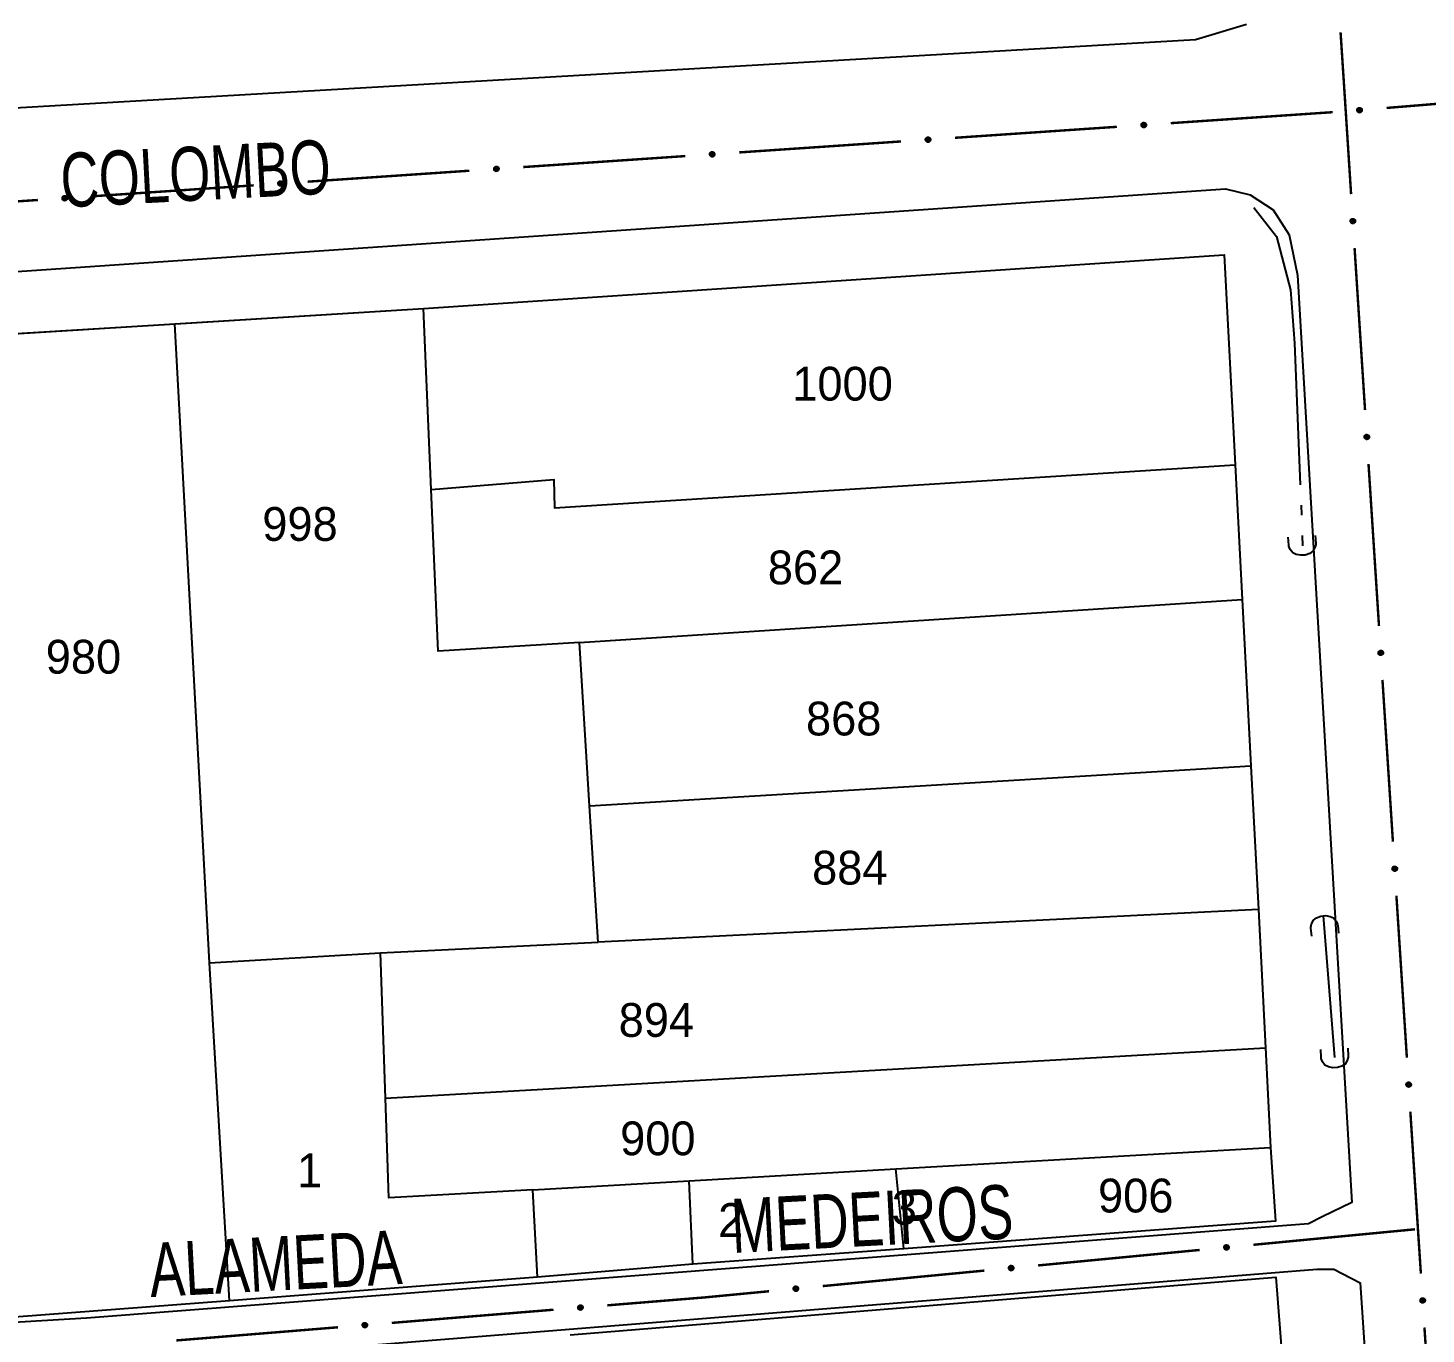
# Model space of a CAD drawing. Extents: x 201053 to 202535, y 4855063 to 4857394.
# Drawn here: x 202207 to 202310.5, y 4856424.2 to 4856520.8 of the extents above; entities that cross this region are included whole.
import ezdxf
from ezdxf.enums import TextEntityAlignment as Align

# ---------------------------------------------------------------- set-up
doc = ezdxf.new("R2010")
doc.units = 0
doc.header["$LTSCALE"] = 1.5
doc.header["$MEASUREMENT"] = 0
doc.linetypes.add('TRACO_05', pattern=[11, 7, -1, 0.5, -1, 0.5, -1])
for name, color, linetype in [('CD_MALHA_LOTES', 7, 'CONTINUOUS'), ('HD-VALAS-DRENOS', 170, 'CONTINUOUS'), ('RU-QUADRA', 210, 'CONTINUOUS'), ('SV-BUEIRO-VALA', 7, 'CONTINUOUS'), ('SV-EIXO-RUA-PAV', 20, 'CONTINUOUS'), ('SV-RUA-PAVIM', 7, 'CONTINUOUS'), ('SV-TXT-RUA-PAV', 7, 'CONTINUOUS'), ('Th_NmrPort', 7, 'CONTINUOUS')]:
    doc.layers.add(name, color=color, linetype=linetype)
doc.styles.add('ARIAL', font='ARIAL.SHX')

# ---------------------------------------------------------------- blocks, each defined once
blk = doc.blocks.new('COD120', base_point=(202246.23, 4857300.32))
at = {"layer": 'SV-BUEIRO-VALA'}
blk.add_lwpolyline([(202245.23, 4857298.92), (202245.23, 4857299.503333), (202245.23, 4857299.590833), (202245.313333, 4857299.824167), (202245.48, 4857300.086667), (202245.73, 4857300.2325), (202246.063333, 4857300.32), (202246.396667, 4857300.32), (202246.73, 4857300.2325), (202246.98, 4857300.086667), (202247.146667, 4857299.824167), (202247.23, 4857299.590833), (202247.23, 4857299.503333), (202247.23, 4857298.92)], dxfattribs=at)

msp = doc.modelspace()

# ---------------------------------------------------------------- linework, layer by layer
at = {"layer": 'CD_MALHA_LOTES', "linetype": 'Continuous', "flags": 128}
for points in [[(202236.32, 4856500.06), (202295.54, 4856504.03), (202296.35, 4856488.5)], [(202217.91, 4856498.93), (202236.32, 4856500.06)], [(202236.88, 4856486.66), (202236.32, 4856500.06)], [(202195.63, 4856497.55), (202217.91, 4856498.93)], [(202220.48, 4856451.67), (202217.91, 4856498.93)], [(202236.88, 4856486.66), (202245.94, 4856487.4), (202246, 4856485.31), (202296.35, 4856488.5)], [(202296.35, 4856488.5), (202296.87, 4856478.53)], [(202247.85, 4856475.34), (202237.39, 4856474.72), (202236.88, 4856486.66)], [(202247.85, 4856475.34), (202296.87, 4856478.53)], [(202296.87, 4856478.53), (202297.51, 4856466.22)], [(202248.59, 4856463.28), (202247.85, 4856475.34)], [(202248.59, 4856463.28), (202297.51, 4856466.22)], [(202297.51, 4856466.22), (202298.07, 4856455.61)], [(202249.22, 4856453.19), (202248.59, 4856463.28)], [(202298.07, 4856455.61), (202249.22, 4856453.19)], [(202298.07, 4856455.61), (202298.59, 4856445.37)], [(202233.13, 4856452.39), (202249.22, 4856453.19)], [(202220.48, 4856451.67), (202233.13, 4856452.39)], [(202233.5, 4856441.66), (202233.13, 4856452.39)], [(202221.95, 4856426.65), (202220.48, 4856451.67)], [(202233.5, 4856441.66), (202298.59, 4856445.37)], [(202298.59, 4856445.37), (202298.97, 4856437.99)], [(202244.4, 4856434.88), (202233.75, 4856434.28), (202233.5, 4856441.66)], [(202271.25, 4856436.41), (202298.97, 4856437.99)], [(202298.97, 4856437.99), (202299.33, 4856432.55), (202271.83, 4856430.51)], [(202255.97, 4856435.54), (202271.25, 4856436.41)], [(202271.83, 4856430.51), (202271.25, 4856436.41)], [(202244.4, 4856434.88), (202255.97, 4856435.54)], [(202256.24, 4856429.38), (202255.97, 4856435.54)], [(202244.75, 4856428.42), (202244.4, 4856434.88)], [(202271.83, 4856430.51), (202256.24, 4856429.38)], [(202256.24, 4856429.38), (202244.75, 4856428.42)], [(202244.75, 4856428.42), (202221.95, 4856426.65)], [(202247.17, 4856424.14), (202299.35, 4856428.42), (202300.7, 4856411.31)], [(202221.95, 4856426.65), (202200.19, 4856425.01)]]:
    msp.add_lwpolyline(points, dxfattribs=at)
at = {"layer": 'HD-VALAS-DRENOS', "linetype": 'TRACO_05'}
for points in [[(202297.72, 4856507.53, 10.24), (202299.42, 4856505.39, 10.24), (202300.45, 4856501.44, 10.24), (202300.74, 4856497.5, 10.24), (202301.37, 4856481.81, 10.87)], [(202302.86, 4856455.13, 10.87), (202303.75, 4856443.9, 10.87)]]:
    msp.add_polyline3d(points, dxfattribs=at)
at = {"layer": 'RU-QUADRA', "linetype": 'Continuous', "flags": 128}
for points in [[(202196.87, 4856497.63), (202219.16, 4856499), (202236.32, 4856500.06), (202295.54, 4856504.03), (202296.35, 4856488.5), (202296.87, 4856478.53), (202297.51, 4856466.22), (202298.07, 4856455.61), (202298.59, 4856445.37), (202298.97, 4856437.99), (202299.33, 4856432.55), (202271.83, 4856430.51), (202256.24, 4856429.38), (202244.75, 4856428.42), (202221.95, 4856426.65), (202200.19, 4856425.01)], [(202247.17, 4856424.14), (202299.35, 4856428.42), (202300.7, 4856411.31)]]:
    msp.add_lwpolyline(points, dxfattribs=at)
at = {"layer": 'SV-EIXO-RUA-PAV', "const_width": 0.18}
for points in [[(202304.147165, 4856520.485937), (202304.473902, 4856515.496624)], [(202304.473902, 4856515.496624), (202304.53, 4856514.64)], [(202307.548501, 4856514.887066), (202318.511838, 4856515.784422)], [(202291.588311, 4856513.762499), (202303.560821, 4856514.574287)], [(202304.53, 4856514.64), (202304.925883, 4856508.511232)], [(202275.624964, 4856512.680114), (202287.597474, 4856513.491902)], [(202259.661617, 4856511.59773), (202271.634127, 4856512.409518)], [(202243.69827, 4856510.515345), (202255.67078, 4856511.327134)], [(202227.734923, 4856509.432961), (202239.707433, 4856510.244749)], [(202211.771576, 4856508.350577), (202223.744087, 4856509.162365)], [(202195.808229, 4856507.268192), (202207.78074, 4856508.079981)], [(202305.183722, 4856504.51955), (202305.95724, 4856492.544507)], [(202306.215079, 4856488.552826), (202306.988597, 4856476.577782)], [(202307.246437, 4856472.586101), (202308.019955, 4856460.611057)], [(202308.277794, 4856456.619376), (202309.051312, 4856444.644332)], [(202309.309151, 4856440.652651), (202309.82483, 4856432.669289)], [(202309.82483, 4856432.669289), (202309.87, 4856431.97)], [(202297.701705, 4856430.803431), (202309.646937, 4856431.948616)], [(202309.87, 4856431.97), (202310.088049, 4856428.677959)], [(202281.77473, 4856429.276517), (202293.719962, 4856430.421702)], [(202265.847755, 4856427.749603), (202277.792987, 4856428.894788)], [(202257.09, 4856426.91), (202261.866012, 4856427.367875)], [(202233.964444, 4856425.027004), (202245.924861, 4856426.00088)], [(202249.911666, 4856426.325506), (202256.888576, 4856426.8936)], [(202256.888576, 4856426.8936), (202257.09, 4856426.91)], [(202218.017222, 4856423.728502), (202229.977639, 4856424.702378)], [(202310.35241, 4856424.686705), (202311.145495, 4856412.712941)]]:
    msp.add_lwpolyline(points, dxfattribs=at)
at = {"layer": 'SV-EIXO-RUA-PAV'}
for points in [[(202305.402986, 4856514.821903), (202305.434101, 4856514.859637), (202305.468559, 4856514.885705), (202305.503557, 4856514.899175), (202305.537587, 4856514.903014), (202305.572844, 4856514.90302), (202305.608392, 4856514.895184), (202305.64592, 4856514.877747), (202305.683991, 4856514.8468), (202305.708375, 4856514.809746), (202305.723417, 4856514.776141), (202305.729463, 4856514.740886), (202305.728895, 4856514.706636), (202305.719534, 4856514.66998), (202305.701493, 4856514.632122), (202305.669447, 4856514.594593), (202305.63549, 4856514.569268), (202305.601296, 4856514.557128), (202305.565816, 4856514.551274), (202305.529821, 4856514.551699), (202305.494971, 4856514.559593), (202305.456887, 4856514.577827), (202305.420264, 4856514.609946), (202305.394619, 4856514.643526), (202305.382003, 4856514.67754), (202305.377026, 4856514.712601), (202305.37659, 4856514.747963), (202305.382979, 4856514.784025), (202305.402986, 4856514.821903)], [(202289.442094, 4856513.727309), (202289.473734, 4856513.764605), (202289.508553, 4856513.790189), (202289.543735, 4856513.803169), (202289.577816, 4856513.806532), (202289.613069, 4856513.806046), (202289.648504, 4856513.797714), (202289.685785, 4856513.779755), (202289.72342, 4856513.748278), (202289.747284, 4856513.710887), (202289.761855, 4856513.677075), (202289.767408, 4856513.64174), (202289.766362, 4856513.607501), (202289.75649, 4856513.570979), (202289.737921, 4856513.533377), (202289.705355, 4856513.496299), (202289.671047, 4856513.471451), (202289.636687, 4856513.45979), (202289.601128, 4856513.454432), (202289.565143, 4856513.45536), (202289.530407, 4856513.463739), (202289.492581, 4856513.482504), (202289.456411, 4856513.515131), (202289.431237, 4856513.549066), (202289.419097, 4856513.583253), (202289.41461, 4856513.61838), (202289.414668, 4856513.653745), (202289.42156, 4856513.689714), (202289.442094, 4856513.727309)], [(202273.478747, 4856512.644925), (202273.510387, 4856512.68222), (202273.545206, 4856512.707805), (202273.580388, 4856512.720784), (202273.614469, 4856512.724148), (202273.649723, 4856512.723661), (202273.685157, 4856512.715329), (202273.722438, 4856512.69737), (202273.760073, 4856512.665894), (202273.783937, 4856512.628503), (202273.798508, 4856512.594691), (202273.804061, 4856512.559356), (202273.803015, 4856512.525117), (202273.793143, 4856512.488595), (202273.774574, 4856512.450993), (202273.742008, 4856512.413915), (202273.7077, 4856512.389067), (202273.673341, 4856512.377406), (202273.637782, 4856512.372048), (202273.601796, 4856512.372976), (202273.56706, 4856512.381355), (202273.529234, 4856512.400119), (202273.493064, 4856512.432747), (202273.46789, 4856512.466682), (202273.45575, 4856512.500869), (202273.451263, 4856512.535996), (202273.451321, 4856512.571361), (202273.458214, 4856512.607329), (202273.478747, 4856512.644925)], [(202257.5154, 4856511.56254), (202257.54704, 4856511.599836), (202257.581859, 4856511.62542), (202257.617041, 4856511.6384), (202257.651122, 4856511.641763), (202257.686376, 4856511.641277), (202257.72181, 4856511.632945), (202257.759091, 4856511.614986), (202257.796726, 4856511.58351), (202257.820591, 4856511.546118), (202257.835161, 4856511.512307), (202257.840714, 4856511.476971), (202257.839668, 4856511.442732), (202257.829796, 4856511.406211), (202257.811227, 4856511.368608), (202257.778661, 4856511.33153), (202257.744353, 4856511.306683), (202257.709994, 4856511.295021), (202257.674435, 4856511.289664), (202257.638449, 4856511.290591), (202257.603713, 4856511.298971), (202257.565887, 4856511.317735), (202257.529717, 4856511.350363), (202257.504544, 4856511.384298), (202257.492403, 4856511.418485), (202257.487916, 4856511.453611), (202257.487974, 4856511.488976), (202257.494867, 4856511.524945), (202257.5154, 4856511.56254)], [(202241.552054, 4856510.480156), (202241.583693, 4856510.517452), (202241.618512, 4856510.543036), (202241.653695, 4856510.556016), (202241.687775, 4856510.559379), (202241.723029, 4856510.558893), (202241.758464, 4856510.550561), (202241.795744, 4856510.532601), (202241.833379, 4856510.501125), (202241.857244, 4856510.463734), (202241.871814, 4856510.429922), (202241.877367, 4856510.394587), (202241.876321, 4856510.360348), (202241.866449, 4856510.323826), (202241.847881, 4856510.286224), (202241.815314, 4856510.249146), (202241.781007, 4856510.224298), (202241.746647, 4856510.212637), (202241.711088, 4856510.207279), (202241.675103, 4856510.208207), (202241.640366, 4856510.216586), (202241.60254, 4856510.23535), (202241.56637, 4856510.267978), (202241.541197, 4856510.301913), (202241.529056, 4856510.3361), (202241.52457, 4856510.371227), (202241.524627, 4856510.406592), (202241.53152, 4856510.442561), (202241.552054, 4856510.480156)], [(202225.588707, 4856509.397772), (202225.620346, 4856509.435067), (202225.655165, 4856509.460651), (202225.690348, 4856509.473631), (202225.724428, 4856509.476994), (202225.759682, 4856509.476508), (202225.795117, 4856509.468176), (202225.832397, 4856509.450217), (202225.870033, 4856509.418741), (202225.893897, 4856509.38135), (202225.908467, 4856509.347538), (202225.914021, 4856509.312203), (202225.912974, 4856509.277964), (202225.903102, 4856509.241442), (202225.884534, 4856509.20384), (202225.851967, 4856509.166762), (202225.81766, 4856509.141914), (202225.7833, 4856509.130253), (202225.747741, 4856509.124895), (202225.711756, 4856509.125823), (202225.677019, 4856509.134202), (202225.639193, 4856509.152966), (202225.603023, 4856509.185594), (202225.57785, 4856509.219529), (202225.565709, 4856509.253716), (202225.561223, 4856509.288843), (202225.56128, 4856509.324208), (202225.568173, 4856509.360176), (202225.588707, 4856509.397772)], [(202209.62536, 4856508.315387), (202209.656999, 4856508.352683), (202209.691818, 4856508.378267), (202209.727001, 4856508.391247), (202209.761081, 4856508.39461), (202209.796335, 4856508.394124), (202209.83177, 4856508.385792), (202209.86905, 4856508.367833), (202209.906686, 4856508.336357), (202209.93055, 4856508.298965), (202209.945121, 4856508.265154), (202209.950674, 4856508.229818), (202209.949628, 4856508.195579), (202209.939756, 4856508.159058), (202209.921187, 4856508.121455), (202209.88862, 4856508.084377), (202209.854313, 4856508.05953), (202209.819953, 4856508.047868), (202209.784394, 4856508.042511), (202209.748409, 4856508.043438), (202209.713672, 4856508.051818), (202209.675846, 4856508.070582), (202209.639676, 4856508.10321), (202209.614503, 4856508.137144), (202209.602362, 4856508.171331), (202209.597876, 4856508.206458), (202209.597933, 4856508.241823), (202209.604826, 4856508.277792), (202209.62536, 4856508.315387)], [(202305.155392, 4856506.665868), (202305.192587, 4856506.63411), (202305.21806, 4856506.599209), (202305.230927, 4856506.563986), (202305.234181, 4856506.529894), (202305.233582, 4856506.494642), (202305.225137, 4856506.459234), (202305.207059, 4856506.422012), (202305.175463, 4856506.384477), (202305.137995, 4856506.360732), (202305.104137, 4856506.34627), (202305.068784, 4856506.34083), (202305.034548, 4856506.341985), (202304.998059, 4856506.351974), (202304.960516, 4856506.370663), (202304.923542, 4856506.403347), (202304.898804, 4856506.437734), (202304.887253, 4856506.472131), (202304.882009, 4856506.507707), (202304.883052, 4856506.543689), (202304.891542, 4856506.578399), (202304.910427, 4856506.616165), (202304.94317, 4856506.65223), (202304.977185, 4856506.677295), (202305.011411, 4856506.689326), (202305.046552, 4856506.693701), (202305.081916, 4856506.69353), (202305.117863, 4856506.686522), (202305.155392, 4856506.665868)], [(202306.18675, 4856490.699144), (202306.223944, 4856490.667385), (202306.249417, 4856490.632485), (202306.262284, 4856490.597261), (202306.265538, 4856490.56317), (202306.264939, 4856490.527918), (202306.256494, 4856490.49251), (202306.238416, 4856490.455287), (202306.20682, 4856490.417752), (202306.169353, 4856490.394008), (202306.135494, 4856490.379545), (202306.100141, 4856490.374105), (202306.065906, 4856490.37526), (202306.029416, 4856490.385249), (202305.991873, 4856490.403938), (202305.9549, 4856490.436623), (202305.930162, 4856490.47101), (202305.91861, 4856490.505407), (202305.913366, 4856490.540982), (202305.914409, 4856490.576965), (202305.922899, 4856490.611674), (202305.941784, 4856490.64944), (202305.974527, 4856490.685505), (202306.008543, 4856490.71057), (202306.042768, 4856490.722601), (202306.077909, 4856490.726976), (202306.113274, 4856490.726805), (202306.14922, 4856490.719797), (202306.18675, 4856490.699144)], [(202307.218107, 4856474.732419), (202307.255302, 4856474.70066), (202307.280774, 4856474.66576), (202307.293641, 4856474.630536), (202307.296896, 4856474.596445), (202307.296297, 4856474.561193), (202307.287852, 4856474.525785), (202307.269773, 4856474.488562), (202307.238177, 4856474.451027), (202307.20071, 4856474.427283), (202307.166852, 4856474.41282), (202307.131499, 4856474.40738), (202307.097263, 4856474.408536), (202307.060773, 4856474.418524), (202307.023231, 4856474.437213), (202306.986257, 4856474.469898), (202306.961519, 4856474.504285), (202306.949968, 4856474.538682), (202306.944723, 4856474.574258), (202306.945766, 4856474.61024), (202306.954257, 4856474.644949), (202306.973141, 4856474.682715), (202307.005885, 4856474.718781), (202307.0399, 4856474.743845), (202307.074125, 4856474.755877), (202307.109267, 4856474.760251), (202307.144631, 4856474.76008), (202307.180578, 4856474.753073), (202307.218107, 4856474.732419)], [(202308.249464, 4856458.765694), (202308.286659, 4856458.733935), (202308.312131, 4856458.699035), (202308.324999, 4856458.663811), (202308.328253, 4856458.62972), (202308.327654, 4856458.594468), (202308.319209, 4856458.55906), (202308.301131, 4856458.521837), (202308.269535, 4856458.484302), (202308.232067, 4856458.460558), (202308.198209, 4856458.446095), (202308.162856, 4856458.440655), (202308.12862, 4856458.441811), (202308.092131, 4856458.451799), (202308.054588, 4856458.470488), (202308.017614, 4856458.503173), (202307.992876, 4856458.53756), (202307.981325, 4856458.571957), (202307.976081, 4856458.607533), (202307.977124, 4856458.643515), (202307.985614, 4856458.678224), (202308.004499, 4856458.71599), (202308.037242, 4856458.752056), (202308.071257, 4856458.777121), (202308.105483, 4856458.789152), (202308.140624, 4856458.793526), (202308.175988, 4856458.793355), (202308.211935, 4856458.786348), (202308.249464, 4856458.765694)], [(202309.280822, 4856442.798969), (202309.318016, 4856442.767211), (202309.343489, 4856442.73231), (202309.356356, 4856442.697086), (202309.35961, 4856442.662995), (202309.359011, 4856442.627743), (202309.350566, 4856442.592335), (202309.332488, 4856442.555112), (202309.300892, 4856442.517578), (202309.263424, 4856442.493833), (202309.229566, 4856442.479371), (202309.194213, 4856442.47393), (202309.159978, 4856442.475086), (202309.123488, 4856442.485075), (202309.085945, 4856442.503763), (202309.048972, 4856442.536448), (202309.024234, 4856442.570835), (202309.012682, 4856442.605232), (202309.007438, 4856442.640808), (202309.008481, 4856442.67679), (202309.016971, 4856442.711499), (202309.035856, 4856442.749265), (202309.068599, 4856442.785331), (202309.102614, 4856442.810396), (202309.13684, 4856442.822427), (202309.171981, 4856442.826801), (202309.207346, 4856442.82663), (202309.243292, 4856442.819623), (202309.280822, 4856442.798969)], [(202295.557304, 4856430.708433), (202295.587891, 4856430.746596), (202295.621984, 4856430.773141), (202295.656791, 4856430.787096), (202295.690764, 4856430.791408), (202295.726018, 4856430.791905), (202295.761671, 4856430.784564), (202295.799437, 4856430.76765), (202295.837936, 4856430.737236), (202295.862833, 4856430.700524), (202295.87834, 4856430.667132), (202295.884876, 4856430.631965), (202295.884785, 4856430.59771), (202295.875935, 4856430.560927), (202295.858421, 4856430.522822), (202295.826901, 4856430.484851), (202295.793299, 4856430.459056), (202295.759278, 4856430.446442), (202295.723882, 4856430.440095), (202295.687885, 4856430.440019), (202295.652928, 4856430.447427), (202295.614594, 4856430.46513), (202295.577528, 4856430.496737), (202295.551419, 4856430.529957), (202295.53833, 4856430.563792), (202295.532866, 4856430.59878), (202295.531938, 4856430.634133), (202295.537826, 4856430.67028), (202295.557304, 4856430.708433)], [(202279.630328, 4856429.181519), (202279.660916, 4856429.219682), (202279.695008, 4856429.246227), (202279.729816, 4856429.260182), (202279.763789, 4856429.264494), (202279.799043, 4856429.264991), (202279.834696, 4856429.25765), (202279.872462, 4856429.240737), (202279.910961, 4856429.210322), (202279.935858, 4856429.17361), (202279.951365, 4856429.140218), (202279.957901, 4856429.105051), (202279.95781, 4856429.070796), (202279.948959, 4856429.034013), (202279.931446, 4856428.995908), (202279.899926, 4856428.957937), (202279.866324, 4856428.932142), (202279.832303, 4856428.919528), (202279.796907, 4856428.913181), (202279.76091, 4856428.913106), (202279.725953, 4856428.920513), (202279.687619, 4856428.938216), (202279.650553, 4856428.969823), (202279.624444, 4856429.003043), (202279.611355, 4856429.036878), (202279.605891, 4856429.071866), (202279.604963, 4856429.107219), (202279.610851, 4856429.143366), (202279.630328, 4856429.181519)], [(202263.703353, 4856427.654605), (202263.733941, 4856427.692768), (202263.768033, 4856427.719313), (202263.80284, 4856427.733269), (202263.836814, 4856427.73758), (202263.872068, 4856427.738077), (202263.907721, 4856427.730736), (202263.945487, 4856427.713823), (202263.983986, 4856427.683408), (202264.008883, 4856427.646696), (202264.02439, 4856427.613304), (202264.030926, 4856427.578137), (202264.030835, 4856427.543882), (202264.021984, 4856427.5071), (202264.004471, 4856427.468994), (202263.972951, 4856427.431023), (202263.939349, 4856427.405229), (202263.905328, 4856427.392614), (202263.869932, 4856427.386267), (202263.833935, 4856427.386192), (202263.798978, 4856427.3936), (202263.760644, 4856427.411302), (202263.723578, 4856427.442909), (202263.697469, 4856427.476129), (202263.68438, 4856427.509964), (202263.678916, 4856427.544953), (202263.677988, 4856427.580305), (202263.683876, 4856427.616452), (202263.703353, 4856427.654605)], [(202247.766123, 4856426.26125), (202247.797255, 4856426.298971), (202247.831724, 4856426.325024), (202247.866727, 4856426.338479), (202247.900759, 4856426.342304), (202247.936016, 4856426.342295), (202247.971561, 4856426.334444), (202248.009081, 4856426.316991), (202248.047139, 4856426.286028), (202248.071508, 4856426.248963), (202248.086535, 4856426.215352), (202248.092566, 4856426.180095), (202248.091984, 4856426.145845), (202248.082608, 4856426.109193), (202248.06455, 4856426.071343), (202248.032489, 4856426.033827), (202247.998521, 4856426.008517), (202247.964322, 4856425.996391), (202247.928839, 4856425.990552), (202247.892844, 4856425.990993), (202247.857998, 4856425.998901), (202247.819921, 4856426.017151), (202247.783312, 4856426.049286), (202247.757682, 4856426.082876), (202247.745079, 4856426.116896), (202247.740117, 4856426.151959), (202247.739696, 4856426.187321), (202247.746101, 4856426.22338), (202247.766123, 4856426.26125)], [(202310.320574, 4856426.832974), (202310.35782, 4856426.801276), (202310.38335, 4856426.766417), (202310.396275, 4856426.731214), (202310.399584, 4856426.697129), (202310.399043, 4856426.661876), (202310.390656, 4856426.626454), (202310.372638, 4856426.589202), (202310.341104, 4856426.551615), (202310.303675, 4856426.52781), (202310.269841, 4856426.513292), (202310.234497, 4856426.507794), (202310.200259, 4856426.508893), (202310.163753, 4856426.518822), (202310.12618, 4856426.53745), (202310.089153, 4856426.570074), (202310.064359, 4856426.604421), (202310.052751, 4856426.638799), (202310.047449, 4856426.674366), (202310.048433, 4856426.71035), (202310.056867, 4856426.745073), (202310.07569, 4856426.78287), (202310.108374, 4856426.818989), (202310.142348, 4856426.844109), (202310.176554, 4856426.856196), (202310.211688, 4856426.860628), (202310.247053, 4856426.860515), (202310.283011, 4856426.853566), (202310.320574, 4856426.832974)], [(202231.818901, 4856424.962748), (202231.850033, 4856425.000469), (202231.884502, 4856425.026522), (202231.919505, 4856425.039977), (202231.953537, 4856425.043802), (202231.988794, 4856425.043793), (202232.024339, 4856425.035942), (202232.061859, 4856425.018489), (202232.099917, 4856424.987526), (202232.124286, 4856424.950461), (202232.139313, 4856424.91685), (202232.145344, 4856424.881593), (202232.144762, 4856424.847343), (202232.135385, 4856424.810691), (202232.117328, 4856424.772841), (202232.085267, 4856424.735325), (202232.051299, 4856424.710015), (202232.0171, 4856424.697889), (202231.981617, 4856424.69205), (202231.945622, 4856424.692491), (202231.910775, 4856424.700399), (202231.872699, 4856424.718649), (202231.83609, 4856424.750784), (202231.810459, 4856424.784374), (202231.797857, 4856424.818394), (202231.792895, 4856424.853457), (202231.792474, 4856424.888819), (202231.798878, 4856424.924878), (202231.818901, 4856424.962748)]]:
    msp.add_lwpolyline(points, close=True, dxfattribs=at)
for points in [[(202305.37659, 4856514.747963), (202305.708375, 4856514.809746)], [(202305.377026, 4856514.712601), (202305.723417, 4856514.776141)], [(202305.380493, 4856514.731683), (202305.710793, 4856514.794314)], [(202305.382003, 4856514.67754), (202305.729463, 4856514.740886)], [(202305.382139, 4856514.694852), (202305.724901, 4856514.755766)], [(202305.382979, 4856514.784025), (202305.683991, 4856514.8468)], [(202305.38451, 4856514.766239), (202305.691579, 4856514.828338)], [(202305.391833, 4856514.66005), (202305.726212, 4856514.723015)], [(202305.393967, 4856514.80124), (202305.661596, 4856514.860111)], [(202305.394619, 4856514.643526), (202305.728895, 4856514.706636)], [(202305.402986, 4856514.821903), (202305.64592, 4856514.877747)], [(202305.409687, 4856514.625915), (202305.719587, 4856514.686877)], [(202305.420264, 4856514.609946), (202305.719534, 4856514.66998)], [(202305.42077, 4856514.841768), (202305.61982, 4856514.885442)], [(202305.434101, 4856514.859637), (202305.608392, 4856514.895184)], [(202305.442278, 4856514.595724), (202305.707521, 4856514.650293)], [(202305.45368, 4856514.874582), (202305.581876, 4856514.897397)], [(202305.456887, 4856514.577827), (202305.701493, 4856514.632122)], [(202305.468559, 4856514.885705), (202305.572844, 4856514.90302)], [(202305.481223, 4856514.57153), (202305.677776, 4856514.612262)], [(202305.494971, 4856514.559593), (202305.669447, 4856514.594593)], [(202305.51667, 4856514.556634), (202305.646114, 4856514.58092)], [(202305.529821, 4856514.551699), (202305.63549, 4856514.569268)], [(202289.41461, 4856513.61838), (202289.761855, 4856513.677075)], [(202289.414668, 4856513.653745), (202289.747284, 4856513.710887)], [(202289.418344, 4856513.637412), (202289.749486, 4856513.695424)], [(202289.419097, 4856513.583253), (202289.767408, 4856513.64174)], [(202289.419475, 4856513.600562), (202289.763054, 4856513.656682)], [(202289.42156, 4856513.689714), (202289.72342, 4856513.748278)], [(202289.422843, 4856513.671908), (202289.730749, 4856513.729712)], [(202289.428682, 4856513.565627), (202289.763908, 4856513.623916)], [(202289.431237, 4856513.549066), (202289.766362, 4856513.607501)], [(202289.432788, 4856513.706774), (202289.701213, 4856513.761901)], [(202289.442094, 4856513.727309), (202289.685785, 4856513.779755)], [(202289.446057, 4856513.531246), (202289.756778, 4856513.587874)], [(202289.456411, 4856513.515131), (202289.75649, 4856513.570979)], [(202289.460154, 4856513.746924), (202289.659794, 4856513.787814)], [(202289.473734, 4856513.764605), (202289.648504, 4856513.797714)], [(202289.478223, 4856513.500604), (202289.744203, 4856513.551462)], [(202289.492581, 4856513.482504), (202289.737921, 4856513.533377)], [(202289.493519, 4856513.779275), (202289.622021, 4856513.800297)], [(202289.508553, 4856513.790189), (202289.613069, 4856513.806046)], [(202289.516827, 4856513.475868), (202289.713929, 4856513.51385)], [(202289.530407, 4856513.463739), (202289.705355, 4856513.496299)], [(202289.552062, 4856513.460477), (202289.681833, 4856513.482953)], [(202289.565143, 4856513.45536), (202289.671047, 4856513.471451)], [(202273.451263, 4856512.535996), (202273.798508, 4856512.594691)], [(202273.451321, 4856512.571361), (202273.783937, 4856512.628503)], [(202273.454997, 4856512.555028), (202273.786139, 4856512.61304)], [(202273.45575, 4856512.500869), (202273.804061, 4856512.559356)], [(202273.456128, 4856512.518178), (202273.799707, 4856512.574297)], [(202273.458214, 4856512.607329), (202273.760073, 4856512.665894)], [(202273.459496, 4856512.589524), (202273.767402, 4856512.647328)], [(202273.465335, 4856512.483243), (202273.800561, 4856512.541532)], [(202273.46789, 4856512.466682), (202273.803015, 4856512.525117)], [(202273.469441, 4856512.62439), (202273.737867, 4856512.679517)], [(202273.478747, 4856512.644925), (202273.722438, 4856512.69737)], [(202273.48271, 4856512.448862), (202273.793431, 4856512.505489)], [(202273.493064, 4856512.432747), (202273.793143, 4856512.488595)], [(202273.496807, 4856512.66454), (202273.696448, 4856512.705429)], [(202273.510387, 4856512.68222), (202273.685157, 4856512.715329)], [(202273.514876, 4856512.418219), (202273.780856, 4856512.469077)], [(202273.529234, 4856512.400119), (202273.774574, 4856512.450993)], [(202273.530173, 4856512.69689), (202273.658674, 4856512.717912)], [(202273.545206, 4856512.707805), (202273.649723, 4856512.723661)], [(202273.55348, 4856512.393484), (202273.750583, 4856512.431466)], [(202273.56706, 4856512.381355), (202273.742008, 4856512.413915)], [(202273.588715, 4856512.378093), (202273.718486, 4856512.400569)], [(202273.601796, 4856512.372976), (202273.7077, 4856512.389067)], [(202257.487916, 4856511.453611), (202257.835161, 4856511.512307)], [(202257.487974, 4856511.488976), (202257.820591, 4856511.546118)], [(202257.49165, 4856511.472643), (202257.822792, 4856511.530655)], [(202257.492403, 4856511.418485), (202257.840714, 4856511.476971)], [(202257.492781, 4856511.435793), (202257.83636, 4856511.491913)], [(202257.494867, 4856511.524945), (202257.796726, 4856511.58351)], [(202257.496149, 4856511.50714), (202257.804055, 4856511.564944)], [(202257.501988, 4856511.400858), (202257.837214, 4856511.459147)], [(202257.504544, 4856511.384298), (202257.839668, 4856511.442732)], [(202257.506094, 4856511.542005), (202257.77452, 4856511.597132)], [(202257.5154, 4856511.56254), (202257.759091, 4856511.614986)], [(202257.519363, 4856511.366478), (202257.830084, 4856511.423105)], [(202257.529717, 4856511.350363), (202257.829796, 4856511.406211)], [(202257.53346, 4856511.582155), (202257.733101, 4856511.623045)], [(202257.54704, 4856511.599836), (202257.72181, 4856511.632945)], [(202257.551529, 4856511.335835), (202257.817509, 4856511.386693)], [(202257.565887, 4856511.317735), (202257.811227, 4856511.368608)], [(202257.566826, 4856511.614506), (202257.695328, 4856511.635528)], [(202257.581859, 4856511.62542), (202257.686376, 4856511.641277)], [(202257.590133, 4856511.311099), (202257.787236, 4856511.349081)], [(202257.603713, 4856511.298971), (202257.778661, 4856511.33153)], [(202257.625368, 4856511.295709), (202257.755139, 4856511.318184)], [(202257.638449, 4856511.290591), (202257.744353, 4856511.306683)], [(202241.52457, 4856510.371227), (202241.871814, 4856510.429922)], [(202241.524627, 4856510.406592), (202241.857244, 4856510.463734)], [(202241.528303, 4856510.390259), (202241.859445, 4856510.448271)], [(202241.529056, 4856510.3361), (202241.877367, 4856510.394587)], [(202241.529434, 4856510.353409), (202241.873013, 4856510.409529)], [(202241.53152, 4856510.442561), (202241.833379, 4856510.501125)], [(202241.532802, 4856510.424755), (202241.840708, 4856510.482559)], [(202241.538641, 4856510.318474), (202241.873867, 4856510.376763)], [(202241.541197, 4856510.301913), (202241.876321, 4856510.360348)], [(202241.542747, 4856510.459621), (202241.811173, 4856510.514748)], [(202241.552054, 4856510.480156), (202241.795744, 4856510.532601)], [(202241.556016, 4856510.284093), (202241.866738, 4856510.34072)], [(202241.56637, 4856510.267978), (202241.866449, 4856510.323826)], [(202241.570113, 4856510.499771), (202241.769754, 4856510.540661)], [(202241.583693, 4856510.517452), (202241.758464, 4856510.550561)], [(202241.588183, 4856510.25345), (202241.854162, 4856510.304309)], [(202241.60254, 4856510.23535), (202241.847881, 4856510.286224)], [(202241.603479, 4856510.532122), (202241.731981, 4856510.553144)], [(202241.618512, 4856510.543036), (202241.723029, 4856510.558893)], [(202241.626786, 4856510.228715), (202241.823889, 4856510.266697)], [(202241.640366, 4856510.216586), (202241.815314, 4856510.249146)], [(202241.662021, 4856510.213324), (202241.791792, 4856510.2358)], [(202241.675103, 4856510.208207), (202241.781007, 4856510.224298)], [(202225.561223, 4856509.288843), (202225.908467, 4856509.347538)], [(202225.56128, 4856509.324208), (202225.893897, 4856509.38135)], [(202225.564956, 4856509.307875), (202225.896098, 4856509.365886)], [(202225.565709, 4856509.253716), (202225.914021, 4856509.312203)], [(202225.566087, 4856509.271024), (202225.909666, 4856509.327144)], [(202225.568173, 4856509.360176), (202225.870033, 4856509.418741)], [(202225.569455, 4856509.342371), (202225.877361, 4856509.400175)], [(202225.575294, 4856509.23609), (202225.91052, 4856509.294379)], [(202225.57785, 4856509.219529), (202225.912974, 4856509.277964)], [(202225.5794, 4856509.377237), (202225.847826, 4856509.432364)], [(202225.588707, 4856509.397772), (202225.832397, 4856509.450217)], [(202225.592669, 4856509.201709), (202225.903391, 4856509.258336)], [(202225.603023, 4856509.185594), (202225.903102, 4856509.241442)], [(202225.606766, 4856509.417387), (202225.806407, 4856509.458276)], [(202225.620346, 4856509.435067), (202225.795117, 4856509.468176)], [(202225.624836, 4856509.171066), (202225.890815, 4856509.221924)], [(202225.639193, 4856509.152966), (202225.884534, 4856509.20384)], [(202225.640132, 4856509.449737), (202225.768634, 4856509.470759)], [(202225.655165, 4856509.460651), (202225.759682, 4856509.476508)], [(202225.663439, 4856509.14633), (202225.860542, 4856509.184313)], [(202225.677019, 4856509.134202), (202225.851967, 4856509.166762)], [(202225.698674, 4856509.13094), (202225.828445, 4856509.153416)], [(202225.711756, 4856509.125823), (202225.81766, 4856509.141914)], [(202209.597876, 4856508.206458), (202209.945121, 4856508.265154)], [(202209.597933, 4856508.241823), (202209.93055, 4856508.298965)], [(202209.601609, 4856508.22549), (202209.932751, 4856508.283502)], [(202209.602362, 4856508.171331), (202209.950674, 4856508.229818)], [(202209.60274, 4856508.18864), (202209.946319, 4856508.24476)], [(202209.604826, 4856508.277792), (202209.906686, 4856508.336357)], [(202209.606109, 4856508.259987), (202209.914015, 4856508.317791)], [(202209.611947, 4856508.153705), (202209.947174, 4856508.211994)], [(202209.614503, 4856508.137144), (202209.949628, 4856508.195579)], [(202209.616053, 4856508.294852), (202209.884479, 4856508.349979)], [(202209.62536, 4856508.315387), (202209.86905, 4856508.367833)], [(202209.629323, 4856508.119324), (202209.940044, 4856508.175952)], [(202209.639676, 4856508.10321), (202209.939756, 4856508.159058)], [(202209.643419, 4856508.335002), (202209.84306, 4856508.375892)], [(202209.656999, 4856508.352683), (202209.83177, 4856508.385792)], [(202209.661489, 4856508.088682), (202209.927468, 4856508.13954)], [(202209.675846, 4856508.070582), (202209.921187, 4856508.121455)], [(202209.676785, 4856508.367353), (202209.805287, 4856508.388375)], [(202209.691818, 4856508.378267), (202209.796335, 4856508.394124)], [(202209.700093, 4856508.063946), (202209.897195, 4856508.101928)], [(202209.713672, 4856508.051818), (202209.88862, 4856508.084377)], [(202209.735328, 4856508.048556), (202209.865098, 4856508.071031)], [(202209.748409, 4856508.043438), (202209.854313, 4856508.05953)], [(202304.977185, 4856506.677295), (202305.034548, 4856506.341985)], [(202304.993754, 4856506.679798), (202305.050971, 4856506.344387)], [(202305.011411, 4856506.689326), (202305.068784, 4856506.34083)], [(202305.028718, 4856506.688893), (202305.08374, 4856506.345136)], [(202305.046552, 4856506.693701), (202305.104137, 4856506.34627)], [(202305.065572, 4856506.689906), (202305.122525, 4856506.35858)], [(202305.081916, 4856506.69353), (202305.137995, 4856506.360732)], [(202305.100054, 4856506.685297), (202305.156873, 4856506.377207)], [(202305.117863, 4856506.686522), (202305.175463, 4856506.384477)], [(202304.883052, 4856506.543689), (202304.898804, 4856506.437734)], [(202304.888211, 4856506.556754), (202304.910271, 4856506.426912)], [(202304.891542, 4856506.578399), (202304.923542, 4856506.403347)], [(202304.903714, 4856506.59194), (202304.941066, 4856506.394717)], [(202304.910427, 4856506.616165), (202304.960516, 4856506.370663)], [(202304.928573, 4856506.630464), (202304.97858, 4856506.364323)], [(202304.94317, 4856506.65223), (202304.998059, 4856506.351974)], [(202304.959318, 4856506.662532), (202305.014952, 4856506.351632)], [(202305.134887, 4856506.67524), (202305.189156, 4856506.40664)], [(202305.155392, 4856506.665868), (202305.207059, 4856506.422012)], [(202305.174949, 4856506.647746), (202305.215201, 4856506.447976)], [(202305.192587, 4856506.63411), (202305.225137, 4856506.459234)], [(202305.207193, 4856506.614277), (202305.227805, 4856506.485709)], [(202305.21806, 4856506.599209), (202305.233582, 4856506.494642)], [(202305.914409, 4856490.576965), (202305.930162, 4856490.47101)], [(202305.919568, 4856490.590029), (202305.941629, 4856490.460187)], [(202305.922899, 4856490.611674), (202305.9549, 4856490.436623)], [(202305.935071, 4856490.625215), (202305.972423, 4856490.427992)], [(202305.941784, 4856490.64944), (202305.991873, 4856490.403938)], [(202305.95993, 4856490.663739), (202306.009938, 4856490.397599)], [(202305.974527, 4856490.685505), (202306.029416, 4856490.385249)], [(202305.990675, 4856490.695808), (202306.046309, 4856490.384907)], [(202306.008543, 4856490.71057), (202306.065906, 4856490.37526)], [(202306.025112, 4856490.713073), (202306.082329, 4856490.377662)], [(202306.042768, 4856490.722601), (202306.100141, 4856490.374105)], [(202306.060076, 4856490.722168), (202306.115097, 4856490.378411)], [(202306.077909, 4856490.726976), (202306.135494, 4856490.379545)], [(202306.096929, 4856490.723181), (202306.153882, 4856490.391856)], [(202306.113274, 4856490.726805), (202306.169353, 4856490.394008)], [(202306.131411, 4856490.718572), (202306.188231, 4856490.410483)], [(202306.14922, 4856490.719797), (202306.20682, 4856490.417752)], [(202306.166245, 4856490.708516), (202306.220514, 4856490.439915)], [(202306.18675, 4856490.699144), (202306.238416, 4856490.455287)], [(202306.206307, 4856490.681021), (202306.246558, 4856490.481251)], [(202306.223944, 4856490.667385), (202306.256494, 4856490.49251)], [(202306.238551, 4856490.647553), (202306.259162, 4856490.518984)], [(202306.249417, 4856490.632485), (202306.264939, 4856490.527918)], [(202306.950925, 4856474.623304), (202306.972986, 4856474.493462)], [(202306.954257, 4856474.644949), (202306.986257, 4856474.469898)], [(202306.966428, 4856474.65849), (202307.00378, 4856474.461267)], [(202306.973141, 4856474.682715), (202307.023231, 4856474.437213)], [(202306.991287, 4856474.697015), (202307.041295, 4856474.430874)], [(202307.005885, 4856474.718781), (202307.060773, 4856474.418524)], [(202307.022033, 4856474.729083), (202307.077666, 4856474.418182)], [(202307.0399, 4856474.743845), (202307.097263, 4856474.408536)], [(202307.056469, 4856474.746348), (202307.113686, 4856474.410937)], [(202307.074125, 4856474.755877), (202307.131499, 4856474.40738)], [(202307.091433, 4856474.755443), (202307.146454, 4856474.411686)], [(202307.109267, 4856474.760251), (202307.166852, 4856474.41282)], [(202307.128286, 4856474.756457), (202307.18524, 4856474.425131)], [(202307.144631, 4856474.76008), (202307.20071, 4856474.427283)], [(202307.162768, 4856474.751847), (202307.219588, 4856474.443758)], [(202307.180578, 4856474.753073), (202307.238177, 4856474.451027)], [(202307.197602, 4856474.741791), (202307.251871, 4856474.47319)], [(202307.218107, 4856474.732419), (202307.269773, 4856474.488562)], [(202307.237664, 4856474.714297), (202307.277915, 4856474.514526)], [(202307.255302, 4856474.70066), (202307.287852, 4856474.525785)], [(202307.269908, 4856474.680828), (202307.290519, 4856474.552259)], [(202307.280774, 4856474.66576), (202307.296297, 4856474.561193)], [(202306.945766, 4856474.61024), (202306.961519, 4856474.504285)], [(202307.977124, 4856458.643515), (202307.992876, 4856458.53756)], [(202307.982283, 4856458.65658), (202308.004343, 4856458.526737)], [(202307.985614, 4856458.678224), (202308.017614, 4856458.503173)], [(202307.997786, 4856458.691765), (202308.035138, 4856458.494542)], [(202308.004499, 4856458.71599), (202308.054588, 4856458.470488)], [(202308.022645, 4856458.73029), (202308.072652, 4856458.464149)], [(202308.037242, 4856458.752056), (202308.092131, 4856458.451799)], [(202308.05339, 4856458.762358), (202308.109024, 4856458.451457)], [(202308.071257, 4856458.777121), (202308.12862, 4856458.441811)], [(202308.087826, 4856458.779623), (202308.145043, 4856458.444212)], [(202308.105483, 4856458.789152), (202308.162856, 4856458.440655)], [(202308.12279, 4856458.788719), (202308.177812, 4856458.444962)], [(202308.140624, 4856458.793526), (202308.198209, 4856458.446095)], [(202308.159644, 4856458.789732), (202308.216597, 4856458.458406)], [(202308.175988, 4856458.793355), (202308.232067, 4856458.460558)], [(202308.194126, 4856458.785122), (202308.250945, 4856458.477033)], [(202308.211935, 4856458.786348), (202308.269535, 4856458.484302)], [(202308.228959, 4856458.775066), (202308.283228, 4856458.506466)], [(202308.249464, 4856458.765694), (202308.301131, 4856458.521837)], [(202308.269021, 4856458.747572), (202308.309273, 4856458.547801)], [(202308.286659, 4856458.733935), (202308.319209, 4856458.55906)], [(202308.301265, 4856458.714103), (202308.321876, 4856458.585534)], [(202308.312131, 4856458.699035), (202308.327654, 4856458.594468)], [(202309.008481, 4856442.67679), (202309.024234, 4856442.570835)], [(202309.01364, 4856442.689855), (202309.035701, 4856442.560013)], [(202309.016971, 4856442.711499), (202309.048972, 4856442.536448)], [(202309.029143, 4856442.72504), (202309.066495, 4856442.527818)], [(202309.035856, 4856442.749265), (202309.085945, 4856442.503763)], [(202309.054002, 4856442.763565), (202309.10401, 4856442.497424)], [(202309.068599, 4856442.785331), (202309.123488, 4856442.485075)], [(202309.084747, 4856442.795633), (202309.140381, 4856442.484732)], [(202309.102614, 4856442.810396), (202309.159978, 4856442.475086)], [(202309.119184, 4856442.812898), (202309.176401, 4856442.477487)], [(202309.13684, 4856442.822427), (202309.194213, 4856442.47393)], [(202309.154148, 4856442.821994), (202309.209169, 4856442.478237)], [(202309.171981, 4856442.826801), (202309.229566, 4856442.479371)], [(202309.191001, 4856442.823007), (202309.247954, 4856442.491681)], [(202309.207346, 4856442.82663), (202309.263424, 4856442.493833)], [(202309.225483, 4856442.818397), (202309.282303, 4856442.510308)], [(202309.243292, 4856442.819623), (202309.300892, 4856442.517578)], [(202309.260317, 4856442.808341), (202309.314586, 4856442.539741)], [(202309.280822, 4856442.798969), (202309.332488, 4856442.555112)], [(202309.300379, 4856442.780847), (202309.34063, 4856442.581077)], [(202309.318016, 4856442.767211), (202309.350566, 4856442.592335)], [(202309.332623, 4856442.747378), (202309.353234, 4856442.61881)], [(202309.343489, 4856442.73231), (202309.359011, 4856442.627743)], [(202295.531938, 4856430.634133), (202295.862833, 4856430.700524)], [(202295.532866, 4856430.59878), (202295.87834, 4856430.667132)], [(202295.536068, 4856430.617909), (202295.865464, 4856430.685128)], [(202295.537826, 4856430.67028), (202295.837936, 4856430.737236)], [(202295.538226, 4856430.581105), (202295.880107, 4856430.646779)], [(202295.53833, 4856430.563792), (202295.884876, 4856430.631965)], [(202295.539604, 4856430.652517), (202295.845779, 4856430.718881)], [(202295.548403, 4856430.54644), (202295.881874, 4856430.61405)], [(202295.548573, 4856430.687647), (202295.815358, 4856430.750234)], [(202295.551419, 4856430.529957), (202295.884785, 4856430.59771)], [(202295.557304, 4856430.708433), (202295.799437, 4856430.76765)], [(202295.56673, 4856430.512557), (202295.875752, 4856430.577823)], [(202295.574809, 4856430.728544), (202295.773233, 4856430.774982)], [(202295.577528, 4856430.496737), (202295.875935, 4856430.560927)], [(202295.587891, 4856430.746596), (202295.761671, 4856430.784564)], [(202295.599737, 4856430.482822), (202295.864196, 4856430.541075)], [(202295.60726, 4856430.761812), (202295.735126, 4856430.786407)], [(202295.614594, 4856430.46513), (202295.858421, 4856430.522822)], [(202295.621984, 4856430.773141), (202295.726018, 4856430.791905)], [(202295.639016, 4856430.459173), (202295.834983, 4856430.502634)], [(202295.652928, 4856430.447427), (202295.826901, 4856430.484851)], [(202295.674666, 4856430.44477), (202295.80376, 4856430.470854)], [(202295.687885, 4856430.440019), (202295.793299, 4856430.459056)], [(202279.604963, 4856429.107219), (202279.935858, 4856429.17361)], [(202279.605891, 4856429.071866), (202279.951365, 4856429.140218)], [(202279.609093, 4856429.090995), (202279.938489, 4856429.158214)], [(202279.610851, 4856429.143366), (202279.910961, 4856429.210322)], [(202279.611251, 4856429.054191), (202279.953132, 4856429.119865)], [(202279.612629, 4856429.125603), (202279.918804, 4856429.191967)], [(202279.621598, 4856429.160733), (202279.888383, 4856429.22332)], [(202279.630328, 4856429.181519), (202279.872462, 4856429.240737)], [(202279.647834, 4856429.20163), (202279.846258, 4856429.248068)], [(202279.660916, 4856429.219682), (202279.834696, 4856429.25765)], [(202279.680285, 4856429.234898), (202279.808151, 4856429.259493)], [(202279.695008, 4856429.246227), (202279.799043, 4856429.264991)], [(202279.611355, 4856429.036878), (202279.957901, 4856429.105051)], [(202279.621428, 4856429.019526), (202279.954899, 4856429.087136)], [(202279.624444, 4856429.003043), (202279.95781, 4856429.070796)], [(202279.639755, 4856428.985643), (202279.948777, 4856429.050909)], [(202279.650553, 4856428.969823), (202279.948959, 4856429.034013)], [(202279.672762, 4856428.955909), (202279.937221, 4856429.014161)], [(202279.687619, 4856428.938216), (202279.931446, 4856428.995908)], [(202279.712041, 4856428.932259), (202279.908008, 4856428.97572)], [(202279.725953, 4856428.920513), (202279.899926, 4856428.957937)], [(202279.747691, 4856428.917856), (202279.876785, 4856428.94394)], [(202279.76091, 4856428.913106), (202279.866324, 4856428.932142)], [(202263.677988, 4856427.580305), (202264.008883, 4856427.646696)], [(202263.678916, 4856427.544953), (202264.02439, 4856427.613304)], [(202263.682118, 4856427.564081), (202264.011514, 4856427.6313)], [(202263.683876, 4856427.616452), (202263.983986, 4856427.683408)], [(202263.684275, 4856427.527277), (202264.026157, 4856427.592952)], [(202263.68438, 4856427.509964), (202264.030926, 4856427.578137)], [(202263.685654, 4856427.59869), (202263.991829, 4856427.665054)], [(202263.694453, 4856427.492612), (202264.027924, 4856427.560222)], [(202263.694623, 4856427.633819), (202263.961408, 4856427.696406)], [(202263.697469, 4856427.476129), (202264.030835, 4856427.543882)], [(202263.703353, 4856427.654605), (202263.945487, 4856427.713823)], [(202263.71278, 4856427.458729), (202264.021802, 4856427.523995)], [(202263.720859, 4856427.674716), (202263.919283, 4856427.721154)], [(202263.723578, 4856427.442909), (202264.021984, 4856427.5071)], [(202263.733941, 4856427.692768), (202263.907721, 4856427.730736)], [(202263.745787, 4856427.428995), (202264.010246, 4856427.487247)], [(202263.75331, 4856427.707984), (202263.881176, 4856427.73258)], [(202263.760644, 4856427.411302), (202264.004471, 4856427.468994)], [(202263.768033, 4856427.719313), (202263.872068, 4856427.738077)], [(202263.785066, 4856427.405345), (202263.981033, 4856427.448806)], [(202263.798978, 4856427.3936), (202263.972951, 4856427.431023)], [(202263.820716, 4856427.390943), (202263.94981, 4856427.417027)], [(202263.833935, 4856427.386192), (202263.939349, 4856427.405229)], [(202247.739696, 4856426.187321), (202248.071508, 4856426.248963)], [(202247.740117, 4856426.151959), (202248.086535, 4856426.215352)], [(202247.743593, 4856426.171039), (202248.073919, 4856426.233531)], [(202247.745079, 4856426.116896), (202248.092566, 4856426.180095)], [(202247.745222, 4856426.134208), (202248.08801, 4856426.194976)], [(202247.746101, 4856426.22338), (202248.047139, 4856426.286028)], [(202247.747624, 4856426.205594), (202248.054719, 4856426.267563)], [(202247.754902, 4856426.099401), (202248.089308, 4856426.162225)], [(202247.757096, 4856426.240591), (202248.02475, 4856426.299349)], [(202247.757682, 4856426.082876), (202248.091984, 4856426.145845)], [(202247.766123, 4856426.26125), (202248.009081, 4856426.316991)], [(202247.772741, 4856426.065259), (202248.082667, 4856426.126089)], [(202247.783312, 4856426.049286), (202248.082608, 4856426.109193)], [(202247.783916, 4856426.281108), (202247.982984, 4856426.324697)], [(202247.797255, 4856426.298971), (202247.971561, 4856426.334444)], [(202247.805319, 4856426.035054), (202248.070586, 4856426.089511)], [(202247.81684, 4856426.313907), (202247.945045, 4856426.336668)], [(202247.819921, 4856426.017151), (202248.06455, 4856426.071343)], [(202247.831724, 4856426.325024), (202247.936016, 4856426.342295)], [(202247.844255, 4856426.010844), (202248.040825, 4856426.051492)], [(202247.857998, 4856425.998901), (202248.032489, 4856426.033827)], [(202247.879695, 4856425.995932), (202248.00915, 4856426.020163)], [(202247.892844, 4856425.990993), (202247.998521, 4856426.008517)], [(202310.048433, 4856426.71035), (202310.064359, 4856426.604421)], [(202310.053571, 4856426.723423), (202310.075844, 4856426.593617)], [(202310.056867, 4856426.745073), (202310.089153, 4856426.570074)], [(202310.069016, 4856426.758634), (202310.10669, 4856426.561472)], [(202310.07569, 4856426.78287), (202310.12618, 4856426.53745)], [(202310.093812, 4856426.797199), (202310.144255, 4856426.53114)], [(202310.108374, 4856426.818989), (202310.163753, 4856426.518822)], [(202310.124505, 4856426.829317), (202310.180647, 4856426.518508)], [(202310.142348, 4856426.844109), (202310.200259, 4856426.508893)], [(202310.158913, 4856426.846639), (202310.216678, 4856426.511322)], [(202310.176554, 4856426.856196), (202310.234497, 4856426.507794)], [(202310.193862, 4856426.855791), (202310.249445, 4856426.512125)], [(202310.211688, 4856426.860628), (202310.269841, 4856426.513292)], [(202310.230714, 4856426.856865), (202310.288208, 4856426.525632)], [(202310.247053, 4856426.860515), (202310.303675, 4856426.52781)], [(202310.265203, 4856426.852311), (202310.322526, 4856426.544315)], [(202310.283011, 4856426.853566), (202310.341104, 4856426.551615)], [(202310.300053, 4856426.842312), (202310.354761, 4856426.573801)], [(202310.320574, 4856426.832974), (202310.372638, 4856426.589202)], [(202310.34016, 4856426.814883), (202310.380738, 4856426.615179)], [(202310.35782, 4856426.801276), (202310.390656, 4856426.626454)], [(202310.372459, 4856426.781467), (202310.39328, 4856426.652933)], [(202310.38335, 4856426.766417), (202310.399043, 4856426.661876)], [(202231.798878, 4856424.924878), (202232.099917, 4856424.987526)], [(202231.809874, 4856424.942089), (202232.077528, 4856425.000847)], [(202231.818901, 4856424.962748), (202232.061859, 4856425.018489)], [(202231.836693, 4856424.982606), (202232.035762, 4856425.026196)], [(202231.850033, 4856425.000469), (202232.024339, 4856425.035942)], [(202231.869618, 4856425.015405), (202231.997823, 4856425.038166)], [(202231.884502, 4856425.026522), (202231.988794, 4856425.043793)], [(202231.792474, 4856424.888819), (202232.124286, 4856424.950461)], [(202231.792895, 4856424.853457), (202232.139313, 4856424.91685)], [(202231.79637, 4856424.872537), (202232.126696, 4856424.935029)], [(202231.797857, 4856424.818394), (202232.145344, 4856424.881593)], [(202231.798, 4856424.835706), (202232.140788, 4856424.896474)], [(202231.800402, 4856424.907092), (202232.107497, 4856424.969061)], [(202231.80768, 4856424.800899), (202232.142086, 4856424.863723)], [(202231.810459, 4856424.784374), (202232.144762, 4856424.847343)], [(202231.825519, 4856424.766757), (202232.135445, 4856424.827587)], [(202231.83609, 4856424.750784), (202232.135385, 4856424.810691)], [(202231.858097, 4856424.736553), (202232.123364, 4856424.791009)], [(202231.872699, 4856424.718649), (202232.117328, 4856424.772841)], [(202231.897033, 4856424.712342), (202232.093603, 4856424.75299)], [(202231.910775, 4856424.700399), (202232.085267, 4856424.735325)], [(202231.932473, 4856424.69743), (202232.061928, 4856424.721662)], [(202231.945622, 4856424.692491), (202232.051299, 4856424.710015)]]:
    msp.add_lwpolyline(points, dxfattribs=at)
at = {"layer": 'SV-RUA-PAVIM', "linetype": 'Continuous'}
for points in [[(202076.13, 4856710.78, 6.94), (202075.42, 4856707.95, 7.32), (202075.84, 4856701.81, 7.32), (202078.03, 4856671.84, 10.01), (202079.01, 4856658.65, 10.01), (202080.43, 4856639.11, 10.45), (202083.1, 4856599.38, 11.16), (202086.07, 4856559.37, 12.28), (202086.42, 4856553.72, 12.28), (202089.57, 4856509.51, 12.83), (202090.77, 4856507.47, 12.83), (202102.55, 4856508.23, 12.8), (202189.01, 4856513.91, 11.94), (202293.42, 4856519.96, 10.55), (202297.19, 4856521.08, 10.33)], [(202189.64, 4856501.65, 13.02), (202295.64, 4856508.9, 10.45), (202297.46, 4856508.47, 10.45), (202299.16, 4856507.34, 10.45), (202300.35, 4856505.5, 10.45), (202300.95, 4856502.51, 10.45), (202304.99, 4856433.94, 10.45), (202302.78, 4856432.86, 11.87), (202301.78, 4856432.35, 11.87), (202211.38, 4856425.38, 13.17), (202201.87, 4856424.8, 13.17)], [(202201.92, 4856420.94, 13.17), (202302.4, 4856429.01, 12.03), (202303.64, 4856429.01, 12.03), (202305.6, 4856427.98, 12.03), (202306.11, 4856420.27, 12.03), (202313.43, 4856302.48, 13.22), (202311, 4856298.08, 13.41), (202306.42, 4856296.8, 13.41), (202285.3, 4856295.02, 13.47), (202278.94, 4856296.3, 13.53), (202120.49, 4856285.54, 13.53)]]:
    msp.add_polyline3d(points, dxfattribs=at)

# ---------------------------------------------------------------- block references
at = {"layer": 'SV-BUEIRO-VALA'}
for p, rotation in [((202301.37, 4856481.81, 10.88), 184), ((202302.86, 4856455.13, 10.88), 6), ((202303.75, 4856443.9, 10.88), 183)]:
    msp.add_blockref('COD120', p, dxfattribs=dict(at, rotation=rotation))

# ---------------------------------------------------------------- texts
at = {"layer": 'SV-TXT-RUA-PAV', "style": 'ARIAL', "width": 0.7}
for s, p in [('COLOMBO', (202209.57, 4856507.52)), ('MEDEIROS', (202259.18, 4856430.19)), ('ALAMEDA', (202216.13, 4856426.93))]:
    msp.add_text(s, height=4, rotation=3, dxfattribs=at).set_placement(p)
at = {"layer": 'Th_NmrPort', "color": 1}
for s, p in [('1000', (202263.588559, 4856494.492248)), ('998', (202224.38344, 4856484.117437)), ('862', (202261.778559, 4856480.902248)), ('980', (202208.36344, 4856474.297437)), ('868', (202264.60516, 4856469.725971)), ('884', (202265.05516, 4856458.695971)), ('894', (202250.748559, 4856447.432248)), ('900', (202250.85516, 4856438.675971)), ('1', (202226.957748, 4856436.309214)), ('906', (202286.20516, 4856434.445971)), ('3', (202270.94516, 4856433.545971)), ('2', (202258.10516, 4856432.635971))]:
    msp.add_text(s, height=2.5, dxfattribs=at).set_placement(p, align=Align.MIDDLE_LEFT)

doc.saveas('drawing.dxf')
